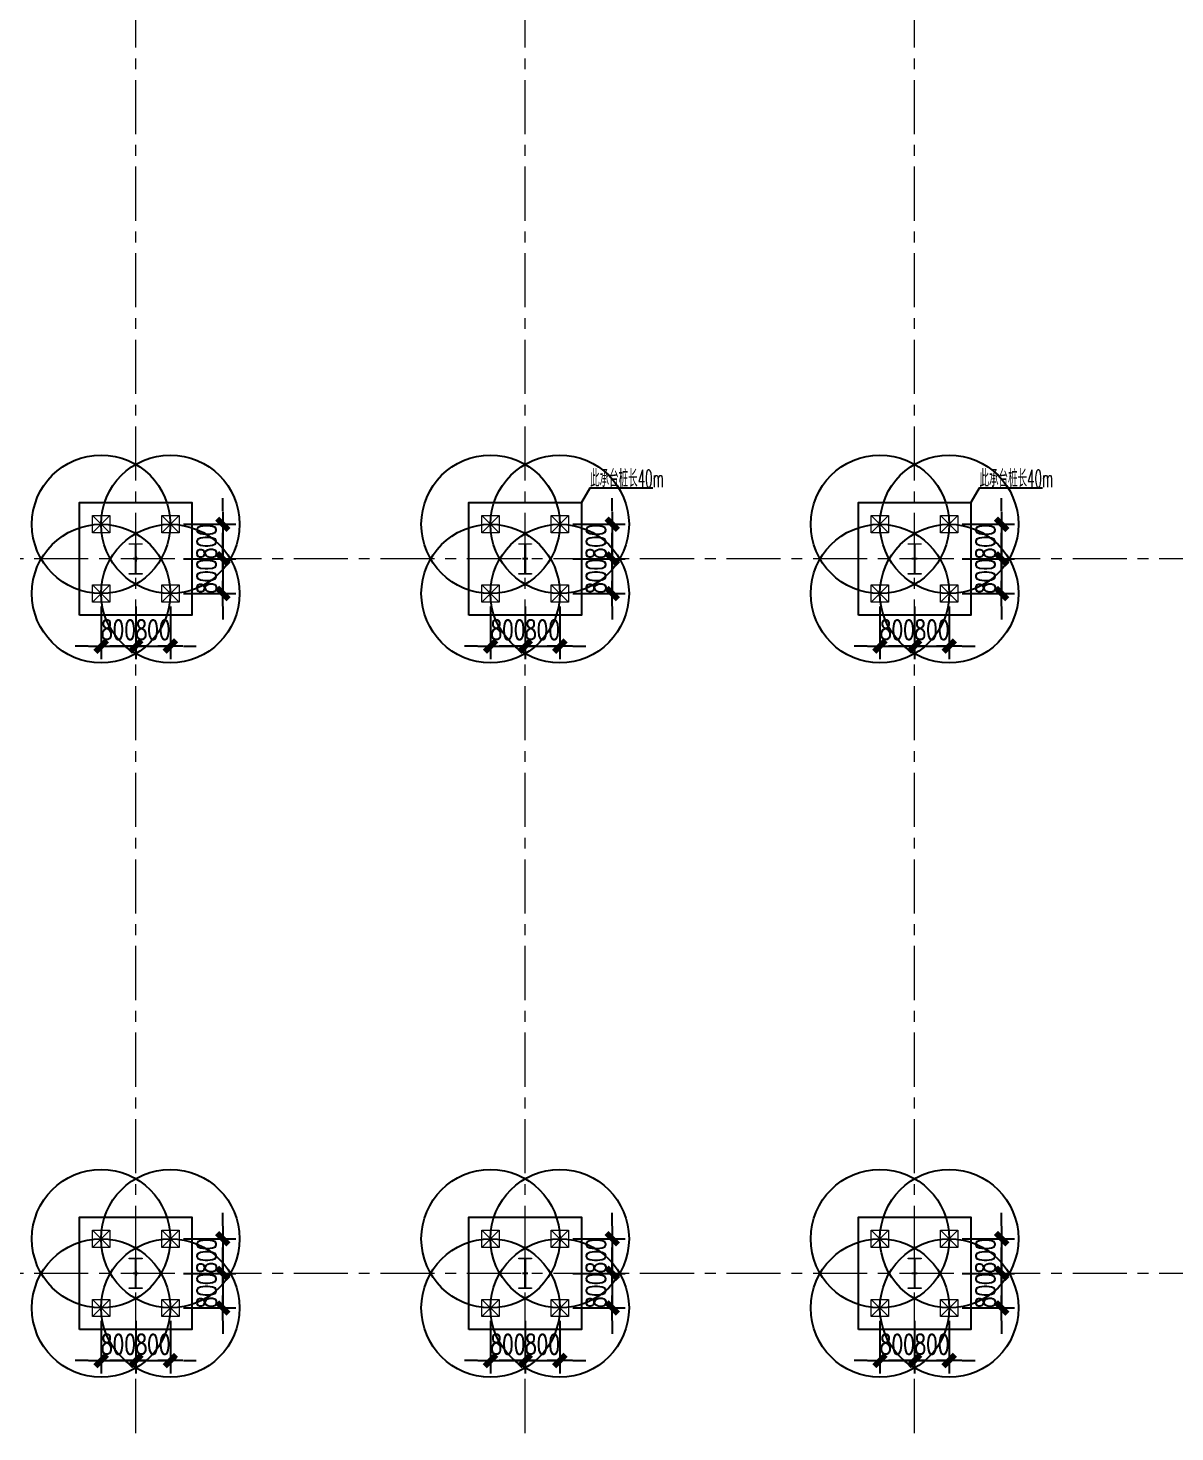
# Model space of a CAD drawing. Extents: x -1201378 to 2367219, y -619313 to 244905.
# Drawn here: x -758247 to -731741, y -34760 to -2338 of the extents above; entities that cross this region are included whole.
import ezdxf
from ezdxf.enums import TextEntityAlignment as Align

# ---------------------------------------------------------------- set-up
doc = ezdxf.new("R2010")
doc.units = 0
doc.header["$LTSCALE"] = 1000
doc.linetypes.add('CENTER', pattern=[2, 1.25, -0.25, 0.25, -0.25])
doc.layers.get('0').update_dxf_attribs({"linetype": 'CONTINUOUS'})
doc.layers.get('Defpoints').update_dxf_attribs({"linetype": 'CONTINUOUS'})
for name, color, linetype, lineweight in [('S-axis', 111, 'CONTINUOUS', 0), ('S-col', 2, 'CONTINUOUS', 0), ('S-dote', 5, 'CENTER', 0), ('S-zhuang', 1, 'CONTINUOUS', 0)]:
    doc.layers.add(name, color=color, linetype=linetype, lineweight=lineweight)
for name, color, linetype in [('S-BG', 131, 'CONTINUOUS'), ('S-DIMZ', 115, 'CONTINUOUS'), ('S-DOTE1', 140, 'CENTER'), ('S-HATCH1-W', 252, 'CONTINUOUS')]:
    doc.layers.add(name, color=color, linetype=linetype)
doc.styles.add('SS1', font='tj-romans1.shx', dxfattribs={"width": 0.7, "bigfont": 'tj-hztxt1.shx'})
doc.dimstyles.new('S-150-ARCHI', dxfattribs={"dimscale": 150, "dimtxt": 3, "dimasz": 2, "dimexe": 2, "dimexo": 2, "dimgap": 1, "dimtad": 1, "dimdec": 0, "dimzin": 0, "dimdsep": 46, "dimtxsty": 'SS1', "dimblk1": 'TT', "dimblk2": 'TT', "dimsah": 1, "dimcen": 1, "dimclrd": 256, "dimclre": 256, "dimclrt": 256, "dimadec": 0, "dimazin": 0, "dimtfac": 1, "dimtdec": 0, "dimtix": 1, "dimtmove": 2, "dimatfit": 0, "dimldrblk": 'TT', "dimfxl": 2, "dimtolj": 1, "dimtzin": 0, "dimarcsym": 0})

# ---------------------------------------------------------------- blocks, each defined once
blk = doc.blocks.new('2#轴网')
at = {"layer": 'S-dote'}
for p, q in [((-155758.5, -270787), (-155758.5, -175298.2)), ((-146758.5, -270787), (-146758.5, -175298.2)), ((-137758.5, -270787), (-137758.5, -175298.2)), ((-74854.3, -214598.2), (-251154.3, -214598.2)), ((-74854.3, -231098.2), (-251154.3, -231098.2))]:
    blk.add_line(p, q, dxfattribs=at)
blk = doc.blocks.new('nt66')
at = {"layer": 'S-col'}
blk.add_lwpolyline([(-195790, 766820), (-195490, 766820), (-195490, 766808), (-195636, 766808), (-195636, 766132), (-195490, 766132), (-195490, 766120), (-195790, 766120), (-195790, 766132), (-195644, 766132), (-195644, 766808), (-195790, 766808)], close=True, dxfattribs=at)
blk = doc.blocks.new('33333')
for p in [(-5214, -76900), (3786, -76900), (12786, -76900), (-5214, -93400), (3786, -93400), (12786, -93400)]:
    blk.add_blockref('nt66', p)
blk = doc.blocks.new('S-ZHUANG-400')
at = {"layer": 'S-zhuang'}
for p, q in [((200, -200), (-200, 200)), ((-200, -200), (200, 200))]:
    blk.add_line(p, q, dxfattribs=at)
blk.add_lwpolyline([(-200, 200), (200, 200), (200, -200), (-200, -200)], close=True, dxfattribs=at)
blk = doc.blocks.new('CT4')
at = {"layer": 'Defpoints'}
for centre in [(-100831, -168442), (-99231, -168442), (-100831, -170042), (-99231, -170042)]:
    blk.add_circle(centre, 1600, dxfattribs=at)
at = {"layer": 'S-DOTE1', "ltscale": 0.25}
for p, q in [((-99971, -169242), (-100091, -169242)), ((-100031, -169182), (-100031, -169302))]:
    blk.add_line(p, q, dxfattribs=at)
at = {"layer": 'S-HATCH1-W'}
blk.add_lwpolyline([(-101331, -170542), (-101331, -167942), (-98731, -167942), (-98731, -170542)], close=True, dxfattribs=at)
at = {"layer": 'S-zhuang', "rotation": 90.00000000000001}
for p in [(-100831, -168442), (-99231, -168442), (-100831, -170042), (-99231, -170042)]:
    blk.add_blockref('S-ZHUANG-400', p, dxfattribs=at)
blk = doc.blocks.new('TT')
blk.add_line((-0.97, 0), (0.97, 0))
at = {"const_width": 0.45}
blk.add_lwpolyline([(-0.44, -0.44), (0.44, 0.44)], dxfattribs=at)
blk = doc.blocks.new('*D225')
at = {"layer": 'Defpoints', "color": 0, "transparency": 16777216}
for p in [(-756558, -31898), (-755758, -31898), (-755758, -33111)]:
    blk.add_point(p, dxfattribs=at)
at = {"layer": 'S-DIMZ', "lineweight": -2, "transparency": 16777216}
for p, q in [((-756558, -32198), (-756558, -33411)), ((-755758, -32198), (-755758, -33411)), ((-756858, -33111), (-757158, -33111)), ((-756558, -33111), (-755758, -33111)), ((-755458, -33111), (-755158, -33111))]:
    blk.add_line(p, q, dxfattribs=at)
at = {"layer": 'S-DIMZ', "lineweight": -2, "transparency": 16777216, "xscale": 300, "yscale": 300, "zscale": 300}
blk.add_blockref('TT', (-756558, -33111), dxfattribs=at)
at = {"layer": 'S-DIMZ', "lineweight": -2, "transparency": 16777216, "xscale": 300, "yscale": 300, "zscale": 300, "rotation": 180}
blk.add_blockref('TT', (-755758, -33111), dxfattribs=at)
at = {"layer": 'S-DIMZ', "transparency": 16777216, "insert": (-756158, -32736), "char_height": 450, "attachment_point": 5, "style": 'SS1'}
blk.add_mtext('\\A1;800', dxfattribs=at)
blk = doc.blocks.new('*D226')
at = {"layer": 'Defpoints', "color": 0, "transparency": 16777216}
for p in [(-755758, -31898), (-754958, -31898), (-754958, -33111)]:
    blk.add_point(p, dxfattribs=at)
at = {"layer": 'S-DIMZ', "lineweight": -2, "transparency": 16777216}
for p, q in [((-755758, -32198), (-755758, -33411)), ((-754958, -32198), (-754958, -33411)), ((-756058, -33111), (-756358, -33111)), ((-755758, -33111), (-754958, -33111)), ((-754658, -33111), (-754358, -33111))]:
    blk.add_line(p, q, dxfattribs=at)
at = {"layer": 'S-DIMZ', "lineweight": -2, "transparency": 16777216, "xscale": 300, "yscale": 300, "zscale": 300}
blk.add_blockref('TT', (-755758, -33111), dxfattribs=at)
at = {"layer": 'S-DIMZ', "lineweight": -2, "transparency": 16777216, "xscale": 300, "yscale": 300, "zscale": 300, "rotation": 180}
blk.add_blockref('TT', (-754958, -33111), dxfattribs=at)
at = {"layer": 'S-DIMZ', "transparency": 16777216, "insert": (-755358, -32736), "char_height": 450, "attachment_point": 5, "style": 'SS1'}
blk.add_mtext('\\A1;800', dxfattribs=at)
blk = doc.blocks.new('*D227')
at = {"layer": 'Defpoints', "color": 0, "transparency": 16777216}
for p in [(-754958, -30298), (-754958, -31098), (-753746, -31098)]:
    blk.add_point(p, dxfattribs=at)
at = {"layer": 'S-DIMZ', "lineweight": -2, "transparency": 16777216}
for p, q in [((-753746, -29998), (-753746, -29698)), ((-754658, -30298), (-753446, -30298)), ((-753746, -30298), (-753746, -31098)), ((-754658, -31098), (-753446, -31098)), ((-753746, -31398), (-753746, -31698))]:
    blk.add_line(p, q, dxfattribs=at)
at = {"layer": 'S-DIMZ', "lineweight": -2, "transparency": 16777216, "xscale": 300, "yscale": 300, "zscale": 300}
for p, rotation in [((-753746, -30298), 270), ((-753746, -31098), 90)]:
    blk.add_blockref('TT', p, dxfattribs=dict(at, rotation=rotation))
at = {"layer": 'S-DIMZ', "transparency": 16777216, "insert": (-754121, -30698), "char_height": 450, "attachment_point": 5, "rotation": 90, "style": 'SS1'}
blk.add_mtext('\\A1;800', dxfattribs=at)
blk = doc.blocks.new('*D228')
at = {"layer": 'Defpoints', "color": 0, "transparency": 16777216}
for p in [(-754958, -31098), (-754958, -31898), (-753746, -31898)]:
    blk.add_point(p, dxfattribs=at)
at = {"layer": 'S-DIMZ', "lineweight": -2, "transparency": 16777216}
for p, q in [((-753746, -30798), (-753746, -30498)), ((-754658, -31098), (-753446, -31098)), ((-753746, -31098), (-753746, -31898)), ((-754658, -31898), (-753446, -31898)), ((-753746, -32198), (-753746, -32498))]:
    blk.add_line(p, q, dxfattribs=at)
at = {"layer": 'S-DIMZ', "lineweight": -2, "transparency": 16777216, "xscale": 300, "yscale": 300, "zscale": 300}
for p, rotation in [((-753746, -31098), 270), ((-753746, -31898), 90)]:
    blk.add_blockref('TT', p, dxfattribs=dict(at, rotation=rotation))
at = {"layer": 'S-DIMZ', "transparency": 16777216, "insert": (-754121, -31498), "char_height": 450, "attachment_point": 5, "rotation": 90, "style": 'SS1'}
blk.add_mtext('\\A1;800', dxfattribs=at)
blk = doc.blocks.new('*D229')
at = {"layer": 'Defpoints', "color": 0, "transparency": 16777216}
for p in [(-756558, -15398), (-755758, -15398), (-755758, -16611)]:
    blk.add_point(p, dxfattribs=at)
at = {"layer": 'S-DIMZ', "lineweight": -2, "transparency": 16777216}
for p, q in [((-756558, -15698), (-756558, -16911)), ((-755758, -15698), (-755758, -16911)), ((-756858, -16611), (-757158, -16611)), ((-756558, -16611), (-755758, -16611)), ((-755458, -16611), (-755158, -16611))]:
    blk.add_line(p, q, dxfattribs=at)
at = {"layer": 'S-DIMZ', "lineweight": -2, "transparency": 16777216, "xscale": 300, "yscale": 300, "zscale": 300}
blk.add_blockref('TT', (-756558, -16611), dxfattribs=at)
at = {"layer": 'S-DIMZ', "lineweight": -2, "transparency": 16777216, "xscale": 300, "yscale": 300, "zscale": 300, "rotation": 180}
blk.add_blockref('TT', (-755758, -16611), dxfattribs=at)
at = {"layer": 'S-DIMZ', "transparency": 16777216, "insert": (-756158, -16236), "char_height": 450, "attachment_point": 5, "style": 'SS1'}
blk.add_mtext('\\A1;800', dxfattribs=at)
blk = doc.blocks.new('*D230')
at = {"layer": 'Defpoints', "color": 0, "transparency": 16777216}
for p in [(-755758, -15398), (-754958, -15398), (-754958, -16611)]:
    blk.add_point(p, dxfattribs=at)
at = {"layer": 'S-DIMZ', "lineweight": -2, "transparency": 16777216}
for p, q in [((-755758, -15698), (-755758, -16911)), ((-754958, -15698), (-754958, -16911)), ((-756058, -16611), (-756358, -16611)), ((-755758, -16611), (-754958, -16611)), ((-754658, -16611), (-754358, -16611))]:
    blk.add_line(p, q, dxfattribs=at)
at = {"layer": 'S-DIMZ', "lineweight": -2, "transparency": 16777216, "xscale": 300, "yscale": 300, "zscale": 300}
blk.add_blockref('TT', (-755758, -16611), dxfattribs=at)
at = {"layer": 'S-DIMZ', "lineweight": -2, "transparency": 16777216, "xscale": 300, "yscale": 300, "zscale": 300, "rotation": 180}
blk.add_blockref('TT', (-754958, -16611), dxfattribs=at)
at = {"layer": 'S-DIMZ', "transparency": 16777216, "insert": (-755358, -16236), "char_height": 450, "attachment_point": 5, "style": 'SS1'}
blk.add_mtext('\\A1;800', dxfattribs=at)
blk = doc.blocks.new('*D231')
at = {"layer": 'Defpoints', "color": 0, "transparency": 16777216}
for p in [(-754958, -13798), (-754958, -14598), (-753746, -14598)]:
    blk.add_point(p, dxfattribs=at)
at = {"layer": 'S-DIMZ', "lineweight": -2, "transparency": 16777216}
for p, q in [((-753746, -13498), (-753746, -13198)), ((-754658, -13798), (-753446, -13798)), ((-753746, -13798), (-753746, -14598)), ((-754658, -14598), (-753446, -14598)), ((-753746, -14898), (-753746, -15198))]:
    blk.add_line(p, q, dxfattribs=at)
at = {"layer": 'S-DIMZ', "lineweight": -2, "transparency": 16777216, "xscale": 300, "yscale": 300, "zscale": 300}
for p, rotation in [((-753746, -13798), 270), ((-753746, -14598), 90)]:
    blk.add_blockref('TT', p, dxfattribs=dict(at, rotation=rotation))
at = {"layer": 'S-DIMZ', "transparency": 16777216, "insert": (-754121, -14198), "char_height": 450, "attachment_point": 5, "rotation": 90, "style": 'SS1'}
blk.add_mtext('\\A1;800', dxfattribs=at)
blk = doc.blocks.new('*D232')
at = {"layer": 'Defpoints', "color": 0, "transparency": 16777216}
for p in [(-754958, -14598), (-754958, -15398), (-753746, -15398)]:
    blk.add_point(p, dxfattribs=at)
at = {"layer": 'S-DIMZ', "lineweight": -2, "transparency": 16777216}
for p, q in [((-753746, -14298), (-753746, -13998)), ((-754658, -14598), (-753446, -14598)), ((-753746, -14598), (-753746, -15398)), ((-754658, -15398), (-753446, -15398)), ((-753746, -15698), (-753746, -15998))]:
    blk.add_line(p, q, dxfattribs=at)
at = {"layer": 'S-DIMZ', "lineweight": -2, "transparency": 16777216, "xscale": 300, "yscale": 300, "zscale": 300}
for p, rotation in [((-753746, -14598), 270), ((-753746, -15398), 90)]:
    blk.add_blockref('TT', p, dxfattribs=dict(at, rotation=rotation))
at = {"layer": 'S-DIMZ', "transparency": 16777216, "insert": (-754121, -14998), "char_height": 450, "attachment_point": 5, "rotation": 90, "style": 'SS1'}
blk.add_mtext('\\A1;800', dxfattribs=at)
blk = doc.blocks.new('*D245')
at = {"layer": 'Defpoints', "color": 0, "transparency": 16777216}
for p in [(-747558, -31898), (-746758, -31898), (-746758, -33111)]:
    blk.add_point(p, dxfattribs=at)
at = {"layer": 'S-DIMZ', "lineweight": -2, "transparency": 16777216}
for p, q in [((-747558, -32198), (-747558, -33411)), ((-746758, -32198), (-746758, -33411)), ((-747858, -33111), (-748158, -33111)), ((-747558, -33111), (-746758, -33111)), ((-746458, -33111), (-746158, -33111))]:
    blk.add_line(p, q, dxfattribs=at)
at = {"layer": 'S-DIMZ', "lineweight": -2, "transparency": 16777216, "xscale": 300, "yscale": 300, "zscale": 300}
blk.add_blockref('TT', (-747558, -33111), dxfattribs=at)
at = {"layer": 'S-DIMZ', "lineweight": -2, "transparency": 16777216, "xscale": 300, "yscale": 300, "zscale": 300, "rotation": 180}
blk.add_blockref('TT', (-746758, -33111), dxfattribs=at)
at = {"layer": 'S-DIMZ', "transparency": 16777216, "insert": (-747158, -32736), "char_height": 450, "attachment_point": 5, "style": 'SS1'}
blk.add_mtext('\\A1;800', dxfattribs=at)
blk = doc.blocks.new('*D246')
at = {"layer": 'Defpoints', "color": 0, "transparency": 16777216}
for p in [(-746758, -31898), (-745958, -31898), (-745958, -33111)]:
    blk.add_point(p, dxfattribs=at)
at = {"layer": 'S-DIMZ', "lineweight": -2, "transparency": 16777216}
for p, q in [((-746758, -32198), (-746758, -33411)), ((-745958, -32198), (-745958, -33411)), ((-747058, -33111), (-747358, -33111)), ((-746758, -33111), (-745958, -33111)), ((-745658, -33111), (-745358, -33111))]:
    blk.add_line(p, q, dxfattribs=at)
at = {"layer": 'S-DIMZ', "lineweight": -2, "transparency": 16777216, "xscale": 300, "yscale": 300, "zscale": 300}
blk.add_blockref('TT', (-746758, -33111), dxfattribs=at)
at = {"layer": 'S-DIMZ', "lineweight": -2, "transparency": 16777216, "xscale": 300, "yscale": 300, "zscale": 300, "rotation": 180}
blk.add_blockref('TT', (-745958, -33111), dxfattribs=at)
at = {"layer": 'S-DIMZ', "transparency": 16777216, "insert": (-746358, -32736), "char_height": 450, "attachment_point": 5, "style": 'SS1'}
blk.add_mtext('\\A1;800', dxfattribs=at)
blk = doc.blocks.new('*D247')
at = {"layer": 'Defpoints', "color": 0, "transparency": 16777216}
for p in [(-745958, -30298), (-745958, -31098), (-744746, -31098)]:
    blk.add_point(p, dxfattribs=at)
at = {"layer": 'S-DIMZ', "lineweight": -2, "transparency": 16777216}
for p, q in [((-744746, -29998), (-744746, -29698)), ((-745658, -30298), (-744446, -30298)), ((-744746, -30298), (-744746, -31098)), ((-745658, -31098), (-744446, -31098)), ((-744746, -31398), (-744746, -31698))]:
    blk.add_line(p, q, dxfattribs=at)
at = {"layer": 'S-DIMZ', "lineweight": -2, "transparency": 16777216, "xscale": 300, "yscale": 300, "zscale": 300}
for p, rotation in [((-744746, -30298), 270), ((-744746, -31098), 90)]:
    blk.add_blockref('TT', p, dxfattribs=dict(at, rotation=rotation))
at = {"layer": 'S-DIMZ', "transparency": 16777216, "insert": (-745121, -30698), "char_height": 450, "attachment_point": 5, "rotation": 90, "style": 'SS1'}
blk.add_mtext('\\A1;800', dxfattribs=at)
blk = doc.blocks.new('*D248')
at = {"layer": 'Defpoints', "color": 0, "transparency": 16777216}
for p in [(-745958, -31098), (-745958, -31898), (-744746, -31898)]:
    blk.add_point(p, dxfattribs=at)
at = {"layer": 'S-DIMZ', "lineweight": -2, "transparency": 16777216}
for p, q in [((-744746, -30798), (-744746, -30498)), ((-745658, -31098), (-744446, -31098)), ((-744746, -31098), (-744746, -31898)), ((-745658, -31898), (-744446, -31898)), ((-744746, -32198), (-744746, -32498))]:
    blk.add_line(p, q, dxfattribs=at)
at = {"layer": 'S-DIMZ', "lineweight": -2, "transparency": 16777216, "xscale": 300, "yscale": 300, "zscale": 300}
for p, rotation in [((-744746, -31098), 270), ((-744746, -31898), 90)]:
    blk.add_blockref('TT', p, dxfattribs=dict(at, rotation=rotation))
at = {"layer": 'S-DIMZ', "transparency": 16777216, "insert": (-745121, -31498), "char_height": 450, "attachment_point": 5, "rotation": 90, "style": 'SS1'}
blk.add_mtext('\\A1;800', dxfattribs=at)
blk = doc.blocks.new('*D249')
at = {"layer": 'Defpoints', "color": 0, "transparency": 16777216}
for p in [(-747558, -15398), (-746758, -15398), (-746758, -16611)]:
    blk.add_point(p, dxfattribs=at)
at = {"layer": 'S-DIMZ', "lineweight": -2, "transparency": 16777216}
for p, q in [((-747558, -15698), (-747558, -16911)), ((-746758, -15698), (-746758, -16911)), ((-747858, -16611), (-748158, -16611)), ((-747558, -16611), (-746758, -16611)), ((-746458, -16611), (-746158, -16611))]:
    blk.add_line(p, q, dxfattribs=at)
at = {"layer": 'S-DIMZ', "lineweight": -2, "transparency": 16777216, "xscale": 300, "yscale": 300, "zscale": 300}
blk.add_blockref('TT', (-747558, -16611), dxfattribs=at)
at = {"layer": 'S-DIMZ', "lineweight": -2, "transparency": 16777216, "xscale": 300, "yscale": 300, "zscale": 300, "rotation": 180}
blk.add_blockref('TT', (-746758, -16611), dxfattribs=at)
at = {"layer": 'S-DIMZ', "transparency": 16777216, "insert": (-747158, -16236), "char_height": 450, "attachment_point": 5, "style": 'SS1'}
blk.add_mtext('\\A1;800', dxfattribs=at)
blk = doc.blocks.new('*D250')
at = {"layer": 'Defpoints', "color": 0, "transparency": 16777216}
for p in [(-746758, -15398), (-745958, -15398), (-745958, -16611)]:
    blk.add_point(p, dxfattribs=at)
at = {"layer": 'S-DIMZ', "lineweight": -2, "transparency": 16777216}
for p, q in [((-746758, -15698), (-746758, -16911)), ((-745958, -15698), (-745958, -16911)), ((-747058, -16611), (-747358, -16611)), ((-746758, -16611), (-745958, -16611)), ((-745658, -16611), (-745358, -16611))]:
    blk.add_line(p, q, dxfattribs=at)
at = {"layer": 'S-DIMZ', "lineweight": -2, "transparency": 16777216, "xscale": 300, "yscale": 300, "zscale": 300}
blk.add_blockref('TT', (-746758, -16611), dxfattribs=at)
at = {"layer": 'S-DIMZ', "lineweight": -2, "transparency": 16777216, "xscale": 300, "yscale": 300, "zscale": 300, "rotation": 180}
blk.add_blockref('TT', (-745958, -16611), dxfattribs=at)
at = {"layer": 'S-DIMZ', "transparency": 16777216, "insert": (-746358, -16236), "char_height": 450, "attachment_point": 5, "style": 'SS1'}
blk.add_mtext('\\A1;800', dxfattribs=at)
blk = doc.blocks.new('*D251')
at = {"layer": 'Defpoints', "color": 0, "transparency": 16777216}
for p in [(-745958, -13798), (-745958, -14598), (-744746, -14598)]:
    blk.add_point(p, dxfattribs=at)
at = {"layer": 'S-DIMZ', "lineweight": -2, "transparency": 16777216}
for p, q in [((-744746, -13498), (-744746, -13198)), ((-745658, -13798), (-744446, -13798)), ((-744746, -13798), (-744746, -14598)), ((-745658, -14598), (-744446, -14598)), ((-744746, -14898), (-744746, -15198))]:
    blk.add_line(p, q, dxfattribs=at)
at = {"layer": 'S-DIMZ', "lineweight": -2, "transparency": 16777216, "xscale": 300, "yscale": 300, "zscale": 300}
for p, rotation in [((-744746, -13798), 270), ((-744746, -14598), 90)]:
    blk.add_blockref('TT', p, dxfattribs=dict(at, rotation=rotation))
at = {"layer": 'S-DIMZ', "transparency": 16777216, "insert": (-745121, -14198), "char_height": 450, "attachment_point": 5, "rotation": 90, "style": 'SS1'}
blk.add_mtext('\\A1;800', dxfattribs=at)
blk = doc.blocks.new('*D252')
at = {"layer": 'Defpoints', "color": 0, "transparency": 16777216}
for p in [(-745958, -14598), (-745958, -15398), (-744746, -15398)]:
    blk.add_point(p, dxfattribs=at)
at = {"layer": 'S-DIMZ', "lineweight": -2, "transparency": 16777216}
for p, q in [((-744746, -14298), (-744746, -13998)), ((-745658, -14598), (-744446, -14598)), ((-744746, -14598), (-744746, -15398)), ((-745658, -15398), (-744446, -15398)), ((-744746, -15698), (-744746, -15998))]:
    blk.add_line(p, q, dxfattribs=at)
at = {"layer": 'S-DIMZ', "lineweight": -2, "transparency": 16777216, "xscale": 300, "yscale": 300, "zscale": 300}
for p, rotation in [((-744746, -14598), 270), ((-744746, -15398), 90)]:
    blk.add_blockref('TT', p, dxfattribs=dict(at, rotation=rotation))
at = {"layer": 'S-DIMZ', "transparency": 16777216, "insert": (-745121, -14998), "char_height": 450, "attachment_point": 5, "rotation": 90, "style": 'SS1'}
blk.add_mtext('\\A1;800', dxfattribs=at)
blk = doc.blocks.new('*D265')
at = {"layer": 'Defpoints', "color": 0, "transparency": 16777216}
for p in [(-738558, -31898), (-737758, -31898), (-737758, -33111)]:
    blk.add_point(p, dxfattribs=at)
at = {"layer": 'S-DIMZ', "lineweight": -2, "transparency": 16777216}
for p, q in [((-738558, -32198), (-738558, -33411)), ((-737758, -32198), (-737758, -33411)), ((-738858, -33111), (-739158, -33111)), ((-738558, -33111), (-737758, -33111)), ((-737458, -33111), (-737158, -33111))]:
    blk.add_line(p, q, dxfattribs=at)
at = {"layer": 'S-DIMZ', "lineweight": -2, "transparency": 16777216, "xscale": 300, "yscale": 300, "zscale": 300}
blk.add_blockref('TT', (-738558, -33111), dxfattribs=at)
at = {"layer": 'S-DIMZ', "lineweight": -2, "transparency": 16777216, "xscale": 300, "yscale": 300, "zscale": 300, "rotation": 180}
blk.add_blockref('TT', (-737758, -33111), dxfattribs=at)
at = {"layer": 'S-DIMZ', "transparency": 16777216, "insert": (-738158, -32736), "char_height": 450, "attachment_point": 5, "style": 'SS1'}
blk.add_mtext('\\A1;800', dxfattribs=at)
blk = doc.blocks.new('*D266')
at = {"layer": 'Defpoints', "color": 0, "transparency": 16777216}
for p in [(-737758, -31898), (-736958, -31898), (-736958, -33111)]:
    blk.add_point(p, dxfattribs=at)
at = {"layer": 'S-DIMZ', "lineweight": -2, "transparency": 16777216}
for p, q in [((-737758, -32198), (-737758, -33411)), ((-736958, -32198), (-736958, -33411)), ((-738058, -33111), (-738358, -33111)), ((-737758, -33111), (-736958, -33111)), ((-736658, -33111), (-736358, -33111))]:
    blk.add_line(p, q, dxfattribs=at)
at = {"layer": 'S-DIMZ', "lineweight": -2, "transparency": 16777216, "xscale": 300, "yscale": 300, "zscale": 300}
blk.add_blockref('TT', (-737758, -33111), dxfattribs=at)
at = {"layer": 'S-DIMZ', "lineweight": -2, "transparency": 16777216, "xscale": 300, "yscale": 300, "zscale": 300, "rotation": 180}
blk.add_blockref('TT', (-736958, -33111), dxfattribs=at)
at = {"layer": 'S-DIMZ', "transparency": 16777216, "insert": (-737358, -32736), "char_height": 450, "attachment_point": 5, "style": 'SS1'}
blk.add_mtext('\\A1;800', dxfattribs=at)
blk = doc.blocks.new('*D267')
at = {"layer": 'Defpoints', "color": 0, "transparency": 16777216}
for p in [(-736958, -30298), (-736958, -31098), (-735746, -31098)]:
    blk.add_point(p, dxfattribs=at)
at = {"layer": 'S-DIMZ', "lineweight": -2, "transparency": 16777216}
for p, q in [((-735746, -29998), (-735746, -29698)), ((-736658, -30298), (-735446, -30298)), ((-735746, -30298), (-735746, -31098)), ((-736658, -31098), (-735446, -31098)), ((-735746, -31398), (-735746, -31698))]:
    blk.add_line(p, q, dxfattribs=at)
at = {"layer": 'S-DIMZ', "lineweight": -2, "transparency": 16777216, "xscale": 300, "yscale": 300, "zscale": 300}
for p, rotation in [((-735746, -30298), 270), ((-735746, -31098), 90)]:
    blk.add_blockref('TT', p, dxfattribs=dict(at, rotation=rotation))
at = {"layer": 'S-DIMZ', "transparency": 16777216, "insert": (-736121, -30698), "char_height": 450, "attachment_point": 5, "rotation": 90, "style": 'SS1'}
blk.add_mtext('\\A1;800', dxfattribs=at)
blk = doc.blocks.new('*D268')
at = {"layer": 'Defpoints', "color": 0, "transparency": 16777216}
for p in [(-736958, -31098), (-736958, -31898), (-735746, -31898)]:
    blk.add_point(p, dxfattribs=at)
at = {"layer": 'S-DIMZ', "lineweight": -2, "transparency": 16777216}
for p, q in [((-735746, -30798), (-735746, -30498)), ((-736658, -31098), (-735446, -31098)), ((-735746, -31098), (-735746, -31898)), ((-736658, -31898), (-735446, -31898)), ((-735746, -32198), (-735746, -32498))]:
    blk.add_line(p, q, dxfattribs=at)
at = {"layer": 'S-DIMZ', "lineweight": -2, "transparency": 16777216, "xscale": 300, "yscale": 300, "zscale": 300}
for p, rotation in [((-735746, -31098), 270), ((-735746, -31898), 90)]:
    blk.add_blockref('TT', p, dxfattribs=dict(at, rotation=rotation))
at = {"layer": 'S-DIMZ', "transparency": 16777216, "insert": (-736121, -31498), "char_height": 450, "attachment_point": 5, "rotation": 90, "style": 'SS1'}
blk.add_mtext('\\A1;800', dxfattribs=at)
blk = doc.blocks.new('*D269')
at = {"layer": 'Defpoints', "color": 0, "transparency": 16777216}
for p in [(-738558, -15398), (-737758, -15398), (-737758, -16611)]:
    blk.add_point(p, dxfattribs=at)
at = {"layer": 'S-DIMZ', "lineweight": -2, "transparency": 16777216}
for p, q in [((-738558, -15698), (-738558, -16911)), ((-737758, -15698), (-737758, -16911)), ((-738858, -16611), (-739158, -16611)), ((-738558, -16611), (-737758, -16611)), ((-737458, -16611), (-737158, -16611))]:
    blk.add_line(p, q, dxfattribs=at)
at = {"layer": 'S-DIMZ', "lineweight": -2, "transparency": 16777216, "xscale": 300, "yscale": 300, "zscale": 300}
blk.add_blockref('TT', (-738558, -16611), dxfattribs=at)
at = {"layer": 'S-DIMZ', "lineweight": -2, "transparency": 16777216, "xscale": 300, "yscale": 300, "zscale": 300, "rotation": 180}
blk.add_blockref('TT', (-737758, -16611), dxfattribs=at)
at = {"layer": 'S-DIMZ', "transparency": 16777216, "insert": (-738158, -16236), "char_height": 450, "attachment_point": 5, "style": 'SS1'}
blk.add_mtext('\\A1;800', dxfattribs=at)
blk = doc.blocks.new('*D270')
at = {"layer": 'Defpoints', "color": 0, "transparency": 16777216}
for p in [(-737758, -15398), (-736958, -15398), (-736958, -16611)]:
    blk.add_point(p, dxfattribs=at)
at = {"layer": 'S-DIMZ', "lineweight": -2, "transparency": 16777216}
for p, q in [((-737758, -15698), (-737758, -16911)), ((-736958, -15698), (-736958, -16911)), ((-738058, -16611), (-738358, -16611)), ((-737758, -16611), (-736958, -16611)), ((-736658, -16611), (-736358, -16611))]:
    blk.add_line(p, q, dxfattribs=at)
at = {"layer": 'S-DIMZ', "lineweight": -2, "transparency": 16777216, "xscale": 300, "yscale": 300, "zscale": 300}
blk.add_blockref('TT', (-737758, -16611), dxfattribs=at)
at = {"layer": 'S-DIMZ', "lineweight": -2, "transparency": 16777216, "xscale": 300, "yscale": 300, "zscale": 300, "rotation": 180}
blk.add_blockref('TT', (-736958, -16611), dxfattribs=at)
at = {"layer": 'S-DIMZ', "transparency": 16777216, "insert": (-737358, -16236), "char_height": 450, "attachment_point": 5, "style": 'SS1'}
blk.add_mtext('\\A1;800', dxfattribs=at)
blk = doc.blocks.new('*D271')
at = {"layer": 'Defpoints', "color": 0, "transparency": 16777216}
for p in [(-736958, -13798), (-736958, -14598), (-735746, -14598)]:
    blk.add_point(p, dxfattribs=at)
at = {"layer": 'S-DIMZ', "lineweight": -2, "transparency": 16777216}
for p, q in [((-735746, -13498), (-735746, -13198)), ((-736658, -13798), (-735446, -13798)), ((-735746, -13798), (-735746, -14598)), ((-736658, -14598), (-735446, -14598)), ((-735746, -14898), (-735746, -15198))]:
    blk.add_line(p, q, dxfattribs=at)
at = {"layer": 'S-DIMZ', "lineweight": -2, "transparency": 16777216, "xscale": 300, "yscale": 300, "zscale": 300}
for p, rotation in [((-735746, -13798), 270), ((-735746, -14598), 90)]:
    blk.add_blockref('TT', p, dxfattribs=dict(at, rotation=rotation))
at = {"layer": 'S-DIMZ', "transparency": 16777216, "insert": (-736121, -14198), "char_height": 450, "attachment_point": 5, "rotation": 90, "style": 'SS1'}
blk.add_mtext('\\A1;800', dxfattribs=at)
blk = doc.blocks.new('*D272')
at = {"layer": 'Defpoints', "color": 0, "transparency": 16777216}
for p in [(-736958, -14598), (-736958, -15398), (-735746, -15398)]:
    blk.add_point(p, dxfattribs=at)
at = {"layer": 'S-DIMZ', "lineweight": -2, "transparency": 16777216}
for p, q in [((-735746, -14298), (-735746, -13998)), ((-736658, -14598), (-735446, -14598)), ((-735746, -14598), (-735746, -15398)), ((-736658, -15398), (-735446, -15398)), ((-735746, -15698), (-735746, -15998))]:
    blk.add_line(p, q, dxfattribs=at)
at = {"layer": 'S-DIMZ', "lineweight": -2, "transparency": 16777216, "xscale": 300, "yscale": 300, "zscale": 300}
for p, rotation in [((-735746, -14598), 270), ((-735746, -15398), 90)]:
    blk.add_blockref('TT', p, dxfattribs=dict(at, rotation=rotation))
at = {"layer": 'S-DIMZ', "transparency": 16777216, "insert": (-736121, -14998), "char_height": 450, "attachment_point": 5, "rotation": 90, "style": 'SS1'}
blk.add_mtext('\\A1;800', dxfattribs=at)

msp = doc.modelspace()

# ---------------------------------------------------------------- linework, layer by layer
at = {"layer": 'S-BG'}
for points in [[(-743803.9, -12961.3), (-745264.1, -12961.3), (-745458.5, -13298.2)], [(-734803.9, -12961.3), (-736264.1, -12961.3), (-736458.5, -13298.2)]]:
    msp.add_lwpolyline(points, dxfattribs=at)

# ---------------------------------------------------------------- block references
at = {"layer": 'S-axis'}
msp.add_blockref('2#轴网', (-600000, 200000), dxfattribs=at)
at = {"layer": 'S-col'}
msp.add_blockref('33333', (-554904.3, -704168.2), dxfattribs=at)
at = {"layer": 'S-zhuang'}
for p in [(-655727.3, 154643.8), (-646727.3, 154643.8), (-637727.3, 154643.8), (-655727.3, 138143.8), (-646727.3, 138143.8), (-637727.3, 138143.8)]:
    msp.add_blockref('CT4', p, dxfattribs=at)

# ---------------------------------------------------------------- texts
at = {"layer": 'S-BG', "style": 'SS1', "width": 0.5}
for p in [(-745257.8, -12740.9), (-736257.8, -12740.9)]:
    msp.add_text('此承台桩长40m', height=400, dxfattribs=at).set_placement(p, align=Align.MIDDLE_LEFT)

# ---------------------------------------------------------------- dimensions: what is measured, and where the dimension line sits
at = {"layer": 'S-DIMZ'}
for base, p1, p2, picture, middle in [((-753746, -14598.2), (-754958.4, -13798.2), (-754958.4, -14598.2), '*D231', (-754121, -14198.2)), ((-744746, -14598.2), (-745958.4, -13798.2), (-745958.4, -14598.2), '*D251', (-745121, -14198.2)), ((-735746, -14598.2), (-736958.4, -13798.2), (-736958.4, -14598.2), '*D271', (-736121, -14198.2)), ((-753746, -15398.2), (-754958.4, -14598.2), (-754958.4, -15398.2), '*D232', (-754121, -14998.2)), ((-744746, -15398.2), (-745958.4, -14598.2), (-745958.4, -15398.2), '*D252', (-745121, -14998.2)), ((-735746, -15398.2), (-736958.4, -14598.2), (-736958.4, -15398.2), '*D272', (-736121, -14998.2)), ((-753746, -31098.2), (-754958.4, -30298.2), (-754958.4, -31098.2), '*D227', (-754121, -30698.2)), ((-744746, -31098.2), (-745958.4, -30298.2), (-745958.4, -31098.2), '*D247', (-745121, -30698.2)), ((-735746, -31098.2), (-736958.4, -30298.2), (-736958.4, -31098.2), '*D267', (-736121, -30698.2)), ((-753746, -31898.2), (-754958.4, -31098.2), (-754958.4, -31898.2), '*D228', (-754121, -31498.2)), ((-744746, -31898.2), (-745958.4, -31098.2), (-745958.4, -31898.2), '*D248', (-745121, -31498.2)), ((-735746, -31898.2), (-736958.4, -31098.2), (-736958.4, -31898.2), '*D268', (-736121, -31498.2))]:
    dim = msp.add_linear_dim(base=base, p1=p1, p2=p2, angle=270, dimstyle='S-150-ARCHI', override={"dimexo": 2}, dxfattribs=at)
    dim.commit()
    dim.dimension.update_dxf_attribs({"geometry": picture, "text_midpoint": middle})
for base, p1, p2, picture, middle in [((-755758.5, -16610.7), (-756558.4, -15398.2), (-755758.5, -15398.2), '*D229', (-756158.4, -16235.7)), ((-754958.4, -16610.7), (-755758.5, -15398.2), (-754958.4, -15398.2), '*D230', (-755358.4, -16235.7)), ((-746758.5, -16610.7), (-747558.4, -15398.2), (-746758.5, -15398.2), '*D249', (-747158.4, -16235.7)), ((-745958.4, -16610.7), (-746758.5, -15398.2), (-745958.4, -15398.2), '*D250', (-746358.4, -16235.7)), ((-737758.5, -16610.7), (-738558.4, -15398.2), (-737758.5, -15398.2), '*D269', (-738158.4, -16235.7)), ((-736958.4, -16610.7), (-737758.5, -15398.2), (-736958.4, -15398.2), '*D270', (-737358.4, -16235.7)), ((-755758.5, -33110.7), (-756558.4, -31898.2), (-755758.5, -31898.2), '*D225', (-756158.4, -32735.7)), ((-754958.4, -33110.7), (-755758.5, -31898.2), (-754958.4, -31898.2), '*D226', (-755358.4, -32735.7)), ((-746758.5, -33110.7), (-747558.4, -31898.2), (-746758.5, -31898.2), '*D245', (-747158.4, -32735.7)), ((-745958.4, -33110.7), (-746758.5, -31898.2), (-745958.4, -31898.2), '*D246', (-746358.4, -32735.7)), ((-737758.5, -33110.7), (-738558.4, -31898.2), (-737758.5, -31898.2), '*D265', (-738158.4, -32735.7)), ((-736958.4, -33110.7), (-737758.5, -31898.2), (-736958.4, -31898.2), '*D266', (-737358.4, -32735.7))]:
    dim = msp.add_linear_dim(base=base, p1=p1, p2=p2, dimstyle='S-150-ARCHI', override={"dimexo": 2}, dxfattribs=at)
    dim.commit()
    dim.dimension.update_dxf_attribs({"geometry": picture, "text_midpoint": middle})

doc.saveas('drawing.dxf')
